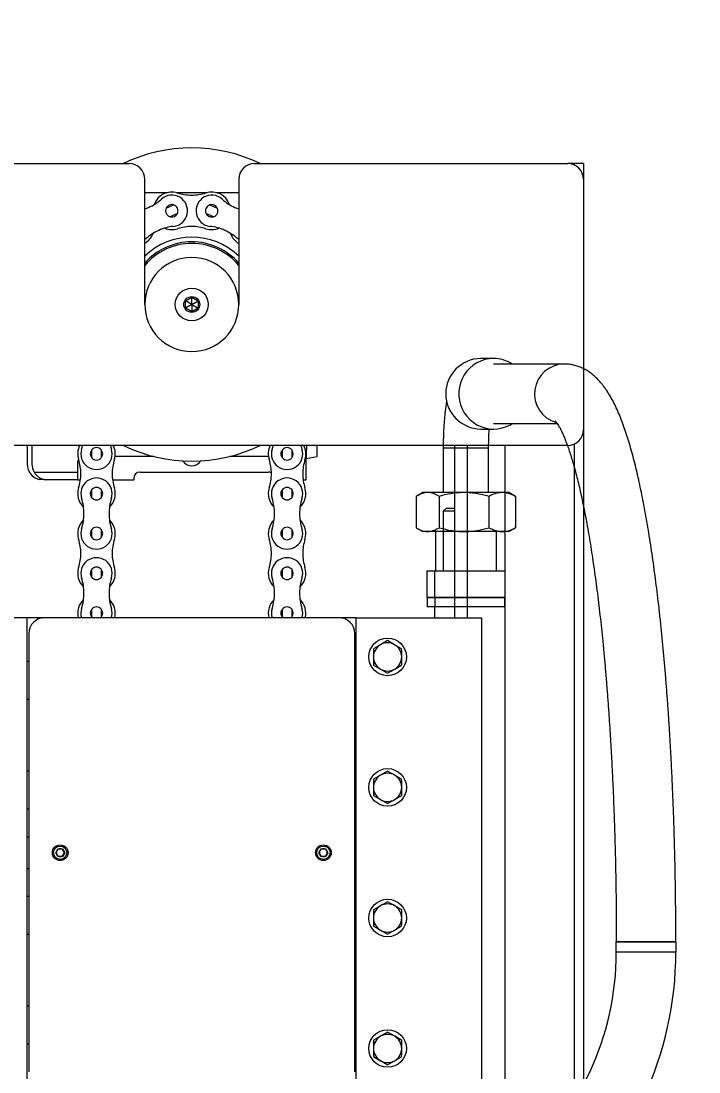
# Model space of a CAD drawing. Header units: millimetres. Extents: x -17820 to 17820, y -12600 to 12600.
# Drawn here: x -3553 to -3120, y 8493 to 9164 of the extents above; entities that cross this region are included whole.
import ezdxf

# ---------------------------------------------------------------- set-up
doc = ezdxf.new("R2010")
doc.units = ezdxf.units.MM
doc.linetypes.add('虚线', pattern=[2, 1, -1])
doc.layers.get('0').update_dxf_attribs({"lineweight": 35})
doc.layers.add('尺寸线层', color=3, linetype='Continuous', lineweight=18)
doc.layers.add('虚线层', color=6, linetype='虚线', lineweight=18)
doc.styles.add('机械', font='isocp', dxfattribs={"width": 0.667, "bigfont": 'gbcbig.shx'})
doc.dimstyles.new('标准', dxfattribs={"dimscale": 60, "dimtxt": 4, "dimasz": 3, "dimexe": 1, "dimexo": 0, "dimgap": 0.76128, "dimtad": 1, "dimdec": 1, "dimdsep": 46, "dimtxsty": '机械', "dimblk": '_CAXARROW', "dimcen": 0, "dimdle": 4, "dimclrt": 2, "dimaunit": 1, "dimazin": 2, "dimtfac": 0.707107, "dimtdec": 3, "dimtmove": 0, "dimatfit": 3, "dimfxl": 0, "dimfrac": 2, "dimtolj": 1, "dimlwd": 18, "dimarcsym": 0})

# ---------------------------------------------------------------- blocks, each defined once
blk = doc.blocks.new('*X187')
at = {"layer": '尺寸线层', "linetype": 'Continuous', "lineweight": 18}
for points in [[(-13088.07, 9940.27), (-12908.07, 9962.77), (-12908.07, 9917.77)], [(561.93, 9940.27), (381.93, 9962.77), (381.93, 9917.77)]]:
    blk.add_hatch(color=0, dxfattribs=at).paths.add_polyline_path(points, flags=0)
at = {"layer": '尺寸线层', "color": 0, "linetype": 'Continuous'}
for p, q in [((-13088.07, 6052.92), (-13088.07, 10000.27)), ((561.93, 5097.92), (561.93, 10000.27))]:
    blk.add_line(p, q, dxfattribs=at)
at = {"layer": '尺寸线层', "color": 0, "linetype": 'Continuous', "lineweight": 18}
blk.add_line((-13088.07, 9940.27), (561.93, 9940.27), dxfattribs=at)
at = {"layer": '尺寸线层', "color": 2, "insert": (-6263.07, 10105.95), "char_height": 240, "width": 1088.544, "attachment_point": 5, "line_spacing_factor": 0.939812, "style": '机械'}
blk.add_mtext('\\T1.1;13650', dxfattribs=at)
blk = doc.blocks.new('_CAXARROW')
blk.add_hatch(color=2).paths.add_polyline_path([(0, 0), (-1, 0.125), (-1, -0.125)], flags=0)
blk = doc.blocks.new('BLOCK22_1')
at = {"color": 7, "linetype": 'Continuous', "lineweight": 15}
for p, q in [((-999.3, 1845.15), (-799.3, 1845.15)), ((-719.3, 1845.15), (-519.3, 1845.15)), ((-515.3, 1845.15), (-519.3, 1845.15)), ((-509.3, 1845.15), (-515.3, 1845.15)), ((-509.3, 1845.15), (-509.3, 1835.15)), ((-789.3, 1755.15), (-789.3, 1835.15)), ((-729.3, 1835.15), (-729.3, 1755.15)), ((-509.3, 1835.15), (-509.3, 1675.15)), ((-789.3, 1826.65), (-774.79, 1826.65)), ((-769.23, 1826.65), (-749.36, 1826.65)), ((-743.8, 1826.65), (-729.3, 1826.65)), ((-775.59, 1816.67), (-770.87, 1818.77)), ((-747.72, 1818.77), (-743, 1816.67)), ((-768.43, 1813.29), (-773.15, 1811.18)), ((-745.44, 1811.18), (-750.16, 1813.29)), ((-788.59, 1797.17), (-789.3, 1796.6)), ((-729.3, 1796.6), (-730, 1797.17)), ((-763.3, 1757.46), (-759.3, 1759.77)), ((-759.3, 1759.77), (-755.3, 1757.46)), ((-759.3, 1755.15), (-759.3, 1759.77)), ((-763.3, 1752.84), (-763.3, 1757.46)), ((-759.3, 1755.15), (-763.3, 1757.46)), ((-759.3, 1755.15), (-763.3, 1752.84)), ((-759.3, 1750.53), (-763.3, 1752.84)), ((-759.3, 1755.15), (-755.3, 1757.46)), ((-759.3, 1755.15), (-759.3, 1750.53)), ((-759.3, 1755.15), (-755.3, 1752.84)), ((-755.3, 1752.84), (-759.3, 1750.53)), ((-755.3, 1757.46), (-755.3, 1752.84)), ((-509.3, 1675.15), (-509.3, 85.15)), ((-519.3, 1665.15), (-999.3, 1665.15)), ((-864.3, 1665.15), (-864.3, 1653.15)), ((-861.3, 1665.15), (-861.3, 1653.15)), ((-686.32, 1654.57), (-685.76, 1665.15)), ((-679.3, 1658.15), (-679.3, 1665.15)), ((-591.3, 1555.15), (-591.3, 1665.15)), ((-559.3, -64.85), (-559.3, 1665.15)), ((-823.12, 1657.23), (-823.12, 1662.4)), ((-817.12, 1662.4), (-817.12, 1657.23)), ((-783.61, 1658.15), (-808.24, 1658.15)), ((-710.35, 1658.15), (-734.99, 1658.15)), ((-701.47, 1657.23), (-701.47, 1662.4)), ((-695.47, 1662.4), (-695.47, 1657.23)), ((-686.19, 1656.93), (-679.3, 1658.15)), ((-832.3, 1654.15), (-832.3, 1643.15)), ((-686.3, 1643.15), (-686.3, 1654.15)), ((-859.96, 1648.15), (-832.3, 1648.15)), ((-796.3, 1644.15), (-796.3, 1643.15)), ((-792.3, 1648.15), (-710.3, 1648.15)), ((-853.73, 1643.45), (-856.73, 1643.45)), ((-853.73, 1643.45), (-832.3, 1643.45)), ((-832.3, 1643.15), (-830.4, 1643.15)), ((-809.85, 1643.15), (-796.3, 1643.15)), ((-688.2, 1643.15), (-686.3, 1643.15)), ((-823.12, 1631.79), (-823.12, 1636.96)), ((-817.12, 1636.96), (-817.12, 1631.79)), ((-701.47, 1631.79), (-701.47, 1636.96)), ((-695.47, 1636.96), (-695.47, 1631.79)), ((-596.8, 1625.15), (-598.8, 1623.15)), ((-596.8, 1625.15), (-591.3, 1625.15)), ((-598.8, 1623.15), (-598.8, 1585.15)), ((-591.3, 1623.15), (-598.8, 1623.15)), ((-823.12, 1606.36), (-823.12, 1611.53)), ((-817.12, 1611.53), (-817.12, 1606.36)), ((-701.47, 1606.36), (-701.47, 1611.53)), ((-695.47, 1611.53), (-695.47, 1606.36)), ((-823.12, 1580.93), (-823.12, 1586.1)), ((-817.12, 1586.1), (-817.12, 1580.93)), ((-701.47, 1580.93), (-701.47, 1586.1)), ((-695.47, 1586.1), (-695.47, 1580.93)), ((-604.3, 1585.15), (-604.3, 1568.15)), ((-604.3, 1585.15), (-591.3, 1585.15)), ((-604.3, 1568.15), (-604.12, 1567.98)), ((-604.3, 1568.15), (-591.3, 1568.15)), ((-604.12, 1567.98), (-604.12, 1562.32)), ((-591.3, 1567.98), (-604.12, 1567.98)), ((-823.12, 1555.49), (-823.12, 1560.66)), ((-817.12, 1560.66), (-817.12, 1555.49)), ((-701.47, 1555.49), (-701.47, 1560.66)), ((-695.47, 1560.66), (-695.47, 1555.49)), ((-604.12, 1562.32), (-604.3, 1562.15)), ((-604.3, 1562.15), (-604.3, 1555.15)), ((-596.97, 1562.15), (-604.3, 1562.15)), ((-604.12, 1562.32), (-596.85, 1562.32)), ((-591.3, 1562.15), (-596.97, 1562.15)), ((-596.85, 1562.32), (-591.3, 1562.32)), ((-864.3, 1555.15), (-944.3, 1555.15)), ((-864.3, 1255.15), (-864.3, 1555.15)), ((-853.3, 1555.15), (-864.3, 1555.15)), ((-665.3, 1555.15), (-853.3, 1555.15)), ((-823.12, 1555.49), (-822.79, 1555.15)), ((-817.46, 1555.15), (-817.12, 1555.49)), ((-701.47, 1555.49), (-701.13, 1555.15)), ((-695.8, 1555.15), (-695.47, 1555.49)), ((-654.3, 1555.15), (-665.3, 1555.15)), ((-654.3, 1555.15), (-574.3, 1555.15)), ((-654.3, 1255.15), (-654.3, 1555.15)), ((-574.3, 1555.15), (-574.3, 1255.15)), ((-863.3, 1545.15), (-863.3, 1265.15)), ((-655.3, 1265.15), (-655.3, 1545.15)), ((-638.83, 1537.93), (-643.32, 1535.31)), ((-634.34, 1540.54), (-638.83, 1537.93)), ((-629.83, 1537.96), (-634.34, 1540.54)), ((-625.32, 1535.38), (-629.83, 1537.96)), ((-863.3, 1527.15), (-864.3, 1527.15)), ((-654.3, 1527.15), (-655.3, 1527.15)), ((-643.28, 1524.92), (-638.77, 1522.34)), ((-629.77, 1522.37), (-625.28, 1524.99)), ((-638.77, 1522.34), (-634.26, 1519.76)), ((-634.26, 1519.76), (-629.77, 1522.37)), ((-864.3, 1503.15), (-863.3, 1503.15)), ((-655.3, 1503.15), (-654.3, 1503.15)), ((-863.3, 1457.15), (-864.3, 1457.15)), ((-654.3, 1457.15), (-655.3, 1457.15)), ((-634.34, 1457.24), (-638.83, 1454.63)), ((-629.83, 1454.66), (-634.34, 1457.24)), ((-638.83, 1454.63), (-643.32, 1452.01)), ((-625.32, 1452.08), (-629.83, 1454.66)), ((-643.28, 1441.62), (-638.77, 1439.04)), ((-638.77, 1439.04), (-634.26, 1436.46)), ((-634.26, 1436.46), (-629.77, 1439.07)), ((-629.77, 1439.07), (-625.28, 1441.69)), ((-864.3, 1433.15), (-863.3, 1433.15)), ((-655.3, 1433.15), (-654.3, 1433.15)), ((-863.3, 1415.15), (-864.3, 1415.15)), ((-654.3, 1415.15), (-655.3, 1415.15)), ((-846.18, 1405.15), (-844.74, 1407.65)), ((-844.74, 1402.65), (-846.18, 1405.15)), ((-844.74, 1407.65), (-841.85, 1407.65)), ((-841.85, 1402.65), (-844.74, 1402.65)), ((-841.85, 1407.65), (-840.41, 1405.15)), ((-840.41, 1405.15), (-841.85, 1402.65)), ((-678.18, 1405.15), (-676.74, 1407.65)), ((-676.74, 1402.65), (-678.18, 1405.15)), ((-676.74, 1407.65), (-673.85, 1407.65)), ((-673.85, 1402.65), (-676.74, 1402.65)), ((-673.85, 1407.65), (-672.41, 1405.15)), ((-672.41, 1405.15), (-673.85, 1402.65)), ((-864.3, 1395.15), (-863.3, 1395.15)), ((-655.3, 1395.15), (-654.3, 1395.15)), ((-863.3, 1377.15), (-864.3, 1377.15)), ((-654.3, 1377.15), (-655.3, 1377.15)), ((-638.77, 1371.26), (-643.28, 1368.68)), ((-634.26, 1373.84), (-638.77, 1371.26)), ((-629.77, 1371.23), (-634.26, 1373.84)), ((-625.28, 1368.61), (-629.77, 1371.23)), ((-643.32, 1358.29), (-638.83, 1355.67)), ((-638.83, 1355.67), (-634.34, 1353.06)), ((-634.34, 1353.06), (-629.83, 1355.64)), ((-629.83, 1355.64), (-625.32, 1358.22)), ((-864.3, 1353.15), (-863.3, 1353.15)), ((-655.3, 1353.15), (-654.3, 1353.15)), ((-863.3, 1307.15), (-864.3, 1307.15)), ((-654.3, 1307.15), (-655.3, 1307.15)), ((-634.26, 1290.54), (-638.77, 1287.96)), ((-629.77, 1287.93), (-634.26, 1290.54)), ((-864.3, 1283.15), (-863.3, 1283.15)), ((-655.3, 1283.15), (-654.3, 1283.15)), ((-638.77, 1287.96), (-643.28, 1285.38)), ((-625.28, 1285.31), (-629.77, 1287.93)), ((-643.32, 1274.99), (-638.83, 1272.37)), ((-629.83, 1272.34), (-625.32, 1274.92)), ((-638.83, 1272.37), (-634.34, 1269.76)), ((-634.34, 1269.76), (-629.83, 1272.34))]:
    blk.add_line(p, q, dxfattribs=at)
at = {"color": 8, "linetype": 'Continuous', "lineweight": 15}
for p, q in [((-515.3, 1845.15), (-515.3, 1844.31)), ((-583.3, 1555.15), (-583.3, 1665.15)), ((-515.3, 1665.98), (-515.3, 85.15))]:
    blk.add_line(p, q, dxfattribs=at)
at = {"color": 7, "linetype": 'Continuous', "lineweight": 15}
for points in [[(-829.65, 1662.86), (-829.3, 1664.04), (-829.01, 1665.15)], [(-811.24, 1665.15), (-810.95, 1664.04), (-810.6, 1662.86)], [(-707.99, 1662.86), (-707.64, 1664.04), (-707.35, 1665.15)], [(-689.58, 1665.15), (-689.3, 1664.04), (-688.94, 1662.86)]]:
    blk.add_lwpolyline(points, dxfattribs=at)
for centre, radius in [((-759.3, 1755.15), 10.5), ((-759.3, 1755.15), 5.08), ((-634.3, 1530.15), 12), ((-634.3, 1446.85), 12), ((-843.3, 1405.15), 5), ((-843.3, 1405.15), 4.25), ((-675.3, 1405.15), 5), ((-675.3, 1405.15), 4.25), ((-634.3, 1363.45), 12), ((-634.3, 1280.15), 12)]:
    blk.add_circle(centre, radius, dxfattribs=at)
for centre, radius, start, end in [((-759.3, 1755.15), 100, 64.15807, 115.84193), ((-799.3, 1835.15), 10, 0, 90), ((-719.3, 1835.15), 10, 90, 180), ((-519.3, 1835.15), 10, 0, 90), ((-772.01, 1814.98), 12, 72.24661, 160.47268), ((-759.21, 1854.98), 30, 252.24661, 269.82777), ((-759.39, 1854.98), 30, 270.17222, 287.75339), ((-746.58, 1814.98), 12, 19.5275, 107.75339), ((-799.98, 1846.31), 32, 294.16141, 311.75335), ((-772.01, 1814.98), 10, 276.24665, 131.75335), ((-772.01, 1814.98), 3.96, 114, 154.74905), ((-772.01, 1814.98), 3.96, 73.25095, 114), ((-772.01, 1814.98), 3.96, 334.74905, 73.25095), ((-746.58, 1814.98), 10, 48.24665, 263.75335), ((-746.58, 1814.98), 3.96, 106.74905, 205.25095), ((-746.58, 1814.98), 3.96, 25.25095, 106.74905), ((-718.61, 1846.31), 32, 228.24665, 245.83859), ((-799.82, 1846.38), 32, 289.19422, 293.83859), ((-772.01, 1814.98), 3.96, 154.74905, 253.25095), ((-772.01, 1814.98), 3.96, 253.25095, 334.74905), ((-746.58, 1814.98), 3.96, 205.25095, 246), ((-746.58, 1814.98), 3.96, 286.74905, 25.25095), ((-718.78, 1846.38), 32, 246.16141, 250.80578), ((-767.44, 1773.23), 32, 96.24665, 113.83859), ((-746.58, 1814.98), 3.96, 246, 286.74905), ((-751.15, 1773.23), 32, 66.16141, 83.75335), ((-795.25, 1804.63), 12, 300.24661, 340.47272), ((-767.28, 1773.3), 32, 114.16141, 131.75335), ((-772.01, 1814.98), 12, 247.52732, 287.75339), ((-759.21, 1774.98), 30, 90.17222, 107.75339), ((-759.39, 1774.98), 30, 72.24661, 89.82777), ((-746.58, 1814.98), 12, 252.24661, 292.47278), ((-751.31, 1773.3), 32, 48.24665, 65.83859), ((-723.35, 1804.63), 12, 199.52728, 239.75339), ((-759.3, 1755.15), 40, 90, 138.59038), ((-759.3, 1755.15), 39, 90, 140.28486), ((-759.3, 1755.15), 40, 41.40962, 90), ((-759.3, 1755.15), 39, 39.71514, 90), ((-759.3, 1755.15), 30, 0, 180), ((-759.3, 1755.15), 30, 180, 0), ((-519.3, 1675.15), 10, 270, 0), ((-820.12, 1659.81), 12, 153.58347, 197.75339), ((-820.12, 1659.81), 12, 342.24661, 26.41653), ((-759.3, 1755.15), 100, 244.15807, 295.84193), ((-698.47, 1659.81), 12, 153.58347, 197.75339), ((-698.47, 1659.81), 12, 342.24661, 26.41653), ((-820.12, 1659.81), 10, 162.24665, 17.75335), ((-820.12, 1659.81), 3.96, 139.25095, 180), ((-820.12, 1659.81), 3.96, 180, 220.74905), ((-820.12, 1659.81), 3.96, 40.74905, 139.25095), ((-820.12, 1659.81), 3.96, 319.25095, 40.74905), ((-698.47, 1659.81), 10, 162.24665, 17.75335), ((-698.47, 1659.81), 3.96, 139.25095, 180), ((-698.47, 1659.81), 3.96, 180, 220.74905), ((-698.47, 1659.81), 3.96, 40.74905, 139.25095), ((-698.47, 1659.81), 3.96, 319.25095, 40.74905), ((-854.3, 1653.15), 10, 180, 255.93013), ((-851.3, 1653.15), 10, 180, 210), ((-828.3, 1654.15), 4, 146.22783, 180), ((-860.12, 1647), 30, 0.17222, 17.75339), ((-820.12, 1659.81), 3.96, 220.74905, 319.25095), ((-780.12, 1647), 30, 162.24661, 179.82777), ((-759.3, 1659.15), 7, 213.15289, 326.84711), ((-738.47, 1647), 30, 0.17222, 17.75339), ((-698.47, 1659.81), 3.96, 220.74905, 319.25095), ((-658.47, 1647), 30, 162.24661, 179.82777), ((-690.3, 1654.15), 4, 0, 33.77217), ((-851.3, 1653.15), 10, 210, 255.93013), ((-860.12, 1647.18), 30, 342.24661, 359.82777), ((-820.12, 1634.38), 10, 342.24665, 197.75335), ((-780.12, 1647.18), 30, 180.17222, 197.75339), ((-792.3, 1644.15), 4, 90, 180), ((-710.3, 1644.15), 4, 62.93891, 90), ((-738.47, 1647.18), 30, 342.24661, 359.82777), ((-698.47, 1634.38), 10, 342.24665, 197.75335), ((-658.47, 1647.18), 30, 180.17222, 197.75339), ((-820.12, 1634.38), 12, 162.24661, 226.47268), ((-820.12, 1634.38), 3.96, 40.74905, 139.25095), ((-820.12, 1634.38), 12, 313.52732, 17.75339), ((-698.47, 1634.38), 12, 162.24661, 226.47268), ((-698.47, 1634.38), 3.96, 40.74905, 139.25095), ((-698.47, 1634.38), 12, 313.52732, 17.75339), ((-860.12, 1621.57), 32, 0.16141, 17.75335), ((-820.12, 1634.38), 3.96, 139.25095, 180), ((-820.12, 1634.38), 3.96, 180, 220.74905), ((-820.12, 1634.38), 3.96, 220.74905, 319.25095), ((-820.12, 1634.38), 3.96, 319.25095, 40.74905), ((-780.12, 1621.57), 32, 162.24665, 179.83859), ((-738.47, 1621.57), 32, 0.16141, 17.75335), ((-698.47, 1634.38), 3.96, 139.25095, 180), ((-698.47, 1634.38), 3.96, 180, 220.74905), ((-698.47, 1634.38), 3.96, 220.74905, 319.25095), ((-698.47, 1634.38), 3.96, 319.25095, 40.74905), ((-658.47, 1621.57), 32, 162.24665, 179.83859), ((-820.12, 1608.95), 12, 133.52732, 197.75339), ((-860.12, 1621.75), 32, 342.24665, 359.83859), ((-780.12, 1621.75), 32, 180.16141, 197.75335), ((-820.12, 1608.95), 12, 342.24661, 46.47268), ((-698.47, 1608.95), 12, 133.52732, 197.75339), ((-738.47, 1621.75), 32, 342.24665, 359.83859), ((-658.47, 1621.75), 32, 180.16141, 197.75335), ((-698.47, 1608.95), 12, 342.24661, 46.47268), ((-820.12, 1608.95), 10, 162.24665, 17.75335), ((-820.12, 1608.95), 3.96, 139.25095, 180), ((-820.12, 1608.95), 3.96, 40.74905, 139.25095), ((-820.12, 1608.95), 3.96, 319.25095, 40.74905), ((-698.47, 1608.95), 10, 162.24665, 17.75335), ((-698.47, 1608.95), 3.96, 139.25095, 180), ((-698.47, 1608.95), 3.96, 40.74905, 139.25095), ((-698.47, 1608.95), 3.96, 319.25095, 40.74905), ((-860.12, 1596.14), 30, 0.17222, 17.75339), ((-820.12, 1608.95), 3.96, 180, 220.74905), ((-820.12, 1608.95), 3.96, 220.74905, 319.25095), ((-780.12, 1596.14), 30, 162.24661, 179.82777), ((-738.47, 1596.14), 30, 0.17222, 17.75339), ((-698.47, 1608.95), 3.96, 180, 220.74905), ((-698.47, 1608.95), 3.96, 220.74905, 319.25095), ((-658.47, 1596.14), 30, 162.24661, 179.82777), ((-860.12, 1596.32), 30, 342.24661, 359.82777), ((-820.12, 1583.51), 10, 342.24665, 197.75335), ((-780.12, 1596.32), 30, 180.17222, 197.75339), ((-738.47, 1596.32), 30, 342.24661, 359.82777), ((-698.47, 1583.51), 10, 342.24665, 197.75335), ((-658.47, 1596.32), 30, 180.17222, 197.75339), ((-820.12, 1583.51), 12, 162.24661, 226.47268), ((-820.12, 1583.51), 3.96, 139.25095, 180), ((-820.12, 1583.51), 3.96, 40.74905, 139.25095), ((-820.12, 1583.51), 3.96, 319.25095, 40.74905), ((-820.12, 1583.51), 12, 313.52732, 17.75339), ((-698.47, 1583.51), 12, 162.24661, 226.47268), ((-698.47, 1583.51), 3.96, 139.25095, 180), ((-698.47, 1583.51), 3.96, 40.74905, 139.25095), ((-698.47, 1583.51), 3.96, 319.25095, 40.74905), ((-698.47, 1583.51), 12, 313.52732, 17.75339), ((-860.12, 1570.71), 32, 0.16141, 17.75335), ((-820.12, 1583.51), 3.96, 180, 220.74905), ((-820.12, 1583.51), 3.96, 220.74905, 319.25095), ((-780.12, 1570.71), 32, 162.24665, 179.83859), ((-738.47, 1570.71), 32, 0.16141, 17.75335), ((-698.47, 1583.51), 3.96, 180, 220.74905), ((-698.47, 1583.51), 3.96, 220.74905, 319.25095), ((-658.47, 1570.71), 32, 162.24665, 179.83859), ((-860.12, 1570.89), 32, 342.24665, 359.83859), ((-780.12, 1570.89), 32, 180.16141, 197.75335), ((-738.47, 1570.89), 32, 342.24665, 359.83859), ((-658.47, 1570.89), 32, 180.16141, 197.75335), ((-820.12, 1558.08), 12, 133.52732, 194.12903), ((-820.12, 1558.08), 12, 345.87097, 46.47268), ((-698.47, 1558.08), 12, 133.52732, 194.12903), ((-698.47, 1558.08), 12, 345.87097, 46.47268), ((-820.12, 1558.08), 10, 162.24665, 197.03332), ((-820.12, 1558.08), 3.96, 139.25095, 180), ((-820.12, 1558.08), 3.96, 180, 220.74905), ((-820.12, 1558.08), 3.96, 40.74905, 139.25095), ((-820.12, 1558.08), 3.96, 319.25095, 40.74905), ((-820.12, 1558.08), 10, 342.96668, 17.75335), ((-698.47, 1558.08), 10, 162.24665, 197.03332), ((-698.47, 1558.08), 3.96, 139.25095, 180), ((-698.47, 1558.08), 3.96, 180, 220.74905), ((-698.47, 1558.08), 3.96, 40.74905, 139.25095), ((-698.47, 1558.08), 3.96, 319.25095, 40.74905), ((-698.47, 1558.08), 10, 342.96668, 17.75335), ((-853.3, 1545.15), 10, 90, 180), ((-665.3, 1545.15), 10, 0, 90), ((-634.3, 1530.15), 9, 120.2237, 180.2237), ((-634.3, 1530.15), 9, 60.2237, 120.2237), ((-634.3, 1530.15), 9, 0.2237, 60.2237), ((-634.3, 1530.15), 9, 180.2237, 240.2237), ((-634.3, 1530.15), 9, 300.2237, 0.2237), ((-634.3, 1530.15), 9, 240.2237, 300.2237), ((-634.3, 1446.85), 9, 120.2237, 180.2237), ((-634.3, 1446.85), 9, 60.2237, 120.2237), ((-634.3, 1446.85), 9, 0.2237, 60.2237), ((-634.3, 1446.85), 9, 180.2237, 240.2237), ((-634.3, 1446.85), 9, 300.2237, 0.2237), ((-634.3, 1446.85), 9, 240.2237, 300.2237), ((-843.3, 1405.15), 2.5, 150, 210), ((-843.3, 1405.15), 2.5, 90, 150), ((-843.3, 1405.15), 2.5, 210, 270), ((-843.3, 1405.15), 2.5, 30, 90), ((-843.3, 1405.15), 2.5, 270, 330), ((-843.3, 1405.15), 2.5, 330, 30), ((-675.3, 1405.15), 2.5, 150, 210), ((-675.3, 1405.15), 2.5, 90, 150), ((-675.3, 1405.15), 2.5, 210, 270), ((-675.3, 1405.15), 2.5, 30, 90), ((-675.3, 1405.15), 2.5, 270, 330), ((-675.3, 1405.15), 2.5, 330, 30), ((-634.3, 1363.45), 9, 119.7763, 179.7763), ((-634.3, 1363.45), 9, 59.7763, 119.7763), ((-634.3, 1363.45), 9, 359.7763, 59.7763), ((-634.3, 1363.45), 9, 179.7763, 239.7763), ((-634.3, 1363.45), 9, 299.7763, 359.7763), ((-634.3, 1363.45), 9, 239.7763, 299.7763), ((-634.3, 1280.15), 9, 59.7763, 119.7763), ((-634.3, 1280.15), 9, 119.7763, 179.7763), ((-634.3, 1280.15), 9, 359.7763, 59.7763), ((-634.3, 1280.15), 9, 179.7763, 239.7763), ((-634.3, 1280.15), 9, 299.7763, 359.7763), ((-634.3, 1280.15), 9, 239.7763, 299.7763)]:
    blk.add_arc(centre, radius, start, end, dxfattribs=at)
at = {"color": 8, "linetype": 'Continuous', "lineweight": 15}
blk.add_arc((-759.3, 1755.15), 43, 45.75928, 134.24072, dxfattribs=at)
at = {"color": 7, "linetype": 'Continuous', "lineweight": 15}
for points, knots in [([(-643.32, 1535.31), (-643.32, 1535.26), (-643.31, 1533.55), (-643.3, 1531.81), (-643.3, 1530.11)], [0, 0, 0, 0, 325.920205, 12078.893248, 12078.893248, 12078.893248, 12078.893248]), ([(-643.3, 1530.11), (-643.29, 1528.81), (-643.28, 1527.07), (-643.28, 1525.35), (-643.28, 1524.92)], [0, 0, 0, 0, 8991.744447, 12038.158078, 12038.158078, 12038.158078, 12038.158078]), ([(-625.3, 1530.19), (-625.3, 1531.88), (-625.31, 1533.62), (-625.32, 1535.33), (-625.32, 1535.38)], [0, 0, 0, 0, 11675.929731, 11999.990643, 11999.990643, 11999.990643, 11999.990643]), ([(-625.28, 1524.99), (-625.28, 1525.42), (-625.28, 1527.14), (-625.29, 1528.88), (-625.3, 1530.19)], [0, 0, 0, 0, 3025.202588, 11954.340935, 11954.340935, 11954.340935, 11954.340935]), ([(-643.32, 1452.01), (-643.32, 1451.96), (-643.31, 1450.25), (-643.3, 1448.51), (-643.3, 1446.81)], [0, 0, 0, 0, 312.498699, 11581.480262, 11581.480262, 11581.480262, 11581.480262]), ([(-625.3, 1446.89), (-625.3, 1448.58), (-625.31, 1450.32), (-625.32, 1452.03), (-625.32, 1452.08)], [0, 0, 0, 0, 11191.087925, 11501.692239, 11501.692239, 11501.692239, 11501.692239]), ([(-643.3, 1446.81), (-643.29, 1445.51), (-643.28, 1443.77), (-643.28, 1442.05), (-643.28, 1441.62)], [0, 0, 0, 0, 8620.413203, 11541.019371, 11541.019371, 11541.019371, 11541.019371]), ([(-625.28, 1441.69), (-625.28, 1442.12), (-625.28, 1443.84), (-625.29, 1445.58), (-625.3, 1446.89)], [0, 0, 0, 0, 2899.114547, 11456.093499, 11456.093499, 11456.093499, 11456.093499]), ([(-643.3, 1363.49), (-643.3, 1361.79), (-643.31, 1360.05), (-643.32, 1358.34), (-643.32, 1358.29)], [0, 0, 0, 0, 10745.176663, 11043.149794, 11043.149794, 11043.149794, 11043.149794]), ([(-643.28, 1368.68), (-643.28, 1368.25), (-643.28, 1366.53), (-643.29, 1364.79), (-643.3, 1363.49)], [0, 0, 0, 0, 2804.705887, 11083.029725, 11083.029725, 11083.029725, 11083.029725]), ([(-625.32, 1358.22), (-625.32, 1358.26), (-625.31, 1359.98), (-625.3, 1361.72), (-625.3, 1363.41)], [0, 0, 0, 0, 295.827712, 10954.513964, 10954.513964, 10954.513964, 10954.513964]), ([(-625.3, 1363.41), (-625.29, 1364.72), (-625.28, 1366.46), (-625.28, 1368.18), (-625.28, 1368.61)], [0, 0, 0, 0, 8216.145167, 10999.784826, 10999.784826, 10999.784826, 10999.784826]), ([(-643.28, 1285.38), (-643.28, 1284.95), (-643.28, 1283.23), (-643.29, 1281.49), (-643.3, 1280.19)], [0, 0, 0, 0, 2679.995359, 10590.225652, 10590.225652, 10590.225652, 10590.225652]), ([(-625.3, 1280.11), (-625.29, 1281.42), (-625.28, 1283.16), (-625.28, 1284.88), (-625.28, 1285.31)], [0, 0, 0, 0, 7847.22697, 10505.87671, 10505.87671, 10505.87671, 10505.87671]), ([(-643.3, 1280.19), (-643.3, 1278.49), (-643.31, 1276.75), (-643.32, 1275.04), (-643.32, 1274.99)], [0, 0, 0, 0, 10266.012092, 10550.697571, 10550.697571, 10550.697571, 10550.697571]), ([(-625.32, 1274.92), (-625.32, 1274.96), (-625.31, 1276.68), (-625.3, 1278.42), (-625.3, 1280.11)], [0, 0, 0, 0, 282.492004, 10460.692048, 10460.692048, 10460.692048, 10460.692048])]:
    blk.add_open_spline(points, degree=3, knots=knots, dxfattribs=at)

msp = doc.modelspace()

# ---------------------------------------------------------------- linework, layer by layer
at = {"layer": '尺寸线层'}
for p, q in [((-3251.02, 8948.42), (-3259.25, 8948.42)), ((-3206.04, 8944.92), (-3251.02, 8944.92)), ((-3251.02, 8906.92), (-3210.41, 8906.92)), ((-3259.25, 8903.42), (-3251.02, 8903.42)), ((-3283.17, 8891.42), (-3254.17, 8891.42)), ((-3283.17, 8891.42), (-3283.17, 8862.92)), ((-3254.17, 8862.92), (-3254.17, 8891.42)), ((-3300.4, 8860.42), (-3300.4, 8840.42)), ((-3296.1, 8862.92), (-3299.66, 8860.86)), ((-3241.25, 8862.92), (-3296.1, 8862.92)), ((-3285.77, 8860.42), (-3285.77, 8840.42)), ((-3254.04, 8860.42), (-3254.04, 8840.42)), ((-3237.69, 8860.86), (-3241.25, 8862.92)), ((-3237.71, 8860.85), (-3236.95, 8860.42)), ((-3236.95, 8860.42), (-3236.95, 8840.42)), ((-3299.66, 8839.97), (-3296.1, 8837.92)), ((-3241.25, 8837.92), (-3296.1, 8837.92)), ((-3288.17, 8837.92), (-3288.17, 8812.92)), ((-3249.17, 8812.92), (-3249.17, 8837.92)), ((-3241.25, 8837.92), (-3237.69, 8839.97)), ((-3236.95, 8840.42), (-3237.71, 8839.99)), ((-3293.67, 8812.92), (-3286.35, 8812.92)), ((-3293.67, 8812.92), (-3293.67, 8795.92)), ((-3286.35, 8812.92), (-3243.67, 8812.92)), ((-3243.67, 8795.92), (-3243.67, 8812.92)), ((-3293.67, 8795.92), (-3286.35, 8795.92)), ((-3293.67, 8795.92), (-3293.5, 8795.75)), ((-3293.5, 8790.09), (-3293.67, 8789.92)), ((-3286.23, 8795.75), (-3293.5, 8795.75)), ((-3293.5, 8795.75), (-3293.5, 8790.09)), ((-3293.5, 8790.09), (-3243.85, 8790.09)), ((-3286.35, 8795.92), (-3243.67, 8795.92)), ((-3243.85, 8795.75), (-3286.23, 8795.75)), ((-3243.85, 8795.75), (-3243.67, 8795.92)), ((-3243.85, 8790.09), (-3243.85, 8795.75)), ((-3243.67, 8789.92), (-3243.85, 8790.09)), ((-3243.67, 8789.92), (-3293.67, 8789.92)), ((-3134.67, 8575.92), (-3172.67, 8575.92))]:
    msp.add_line(p, q, dxfattribs=at)
msp.add_lwpolyline([(-3251.02, 8948.42), (-3253.81, 8948.24), (-3256.55, 8947.71), (-3259.21, 8946.84), (-3261.74, 8945.63), (-3264.1, 8944.12), (-3266.25, 8942.32), (-3268.16, 8940.26), (-3269.8, 8937.97), (-3271.15, 8935.5), (-3272.18, 8932.87), (-3272.87, 8930.13), (-3273.22, 8927.33), (-3273.22, 8924.5), (-3272.87, 8921.7), (-3272.18, 8918.96), (-3271.15, 8916.34), (-3269.8, 8913.86), (-3268.16, 8911.58), (-3266.25, 8909.52), (-3264.1, 8907.71), (-3261.74, 8906.2), (-3259.21, 8905), (-3256.55, 8904.12), (-3253.81, 8903.59), (-3251.02, 8903.42), (-3248.23, 8903.59), (-3245.49, 8904.12), (-3242.83, 8905), (-3240.3, 8906.2), (-3239.1, 8906.92)], dxfattribs=at)
msp.add_lwpolyline([(-3134.67, 8575.92), (-3134.67, 8569.35), (-3172.67, 8569.35), (-3172.67, 8575.92)], close=True, dxfattribs=at)
for centre, radius, start, end in [((-3259.05, 8925.92), 22.5, 90.51235, 269.48765), ((-3251.03, 8926.35), 22.07, 57.28863, 89.97511), ((-3205.85, 8925.9), 19.02, 90.58215, 254.08272), ((-3353.67, 8569.35), 181, 309.9212, 0), ((-3353.67, 8569.35), 219, 309.9212, 0)]:
    msp.add_arc(centre, radius, start, end, dxfattribs=at)
for points, knots in [([(-3134.67, 8575.92), (-3134.68, 8577.78), (-3134.68, 8583.17), (-3134.72, 8592.09), (-3134.82, 8602.67), (-3134.96, 8613.23), (-3135.15, 8623.76), (-3135.39, 8634.24), (-3135.68, 8644.67), (-3136.01, 8655.05), (-3136.39, 8665.35), (-3136.82, 8675.58), (-3137.29, 8685.72), (-3137.8, 8695.77), (-3138.37, 8705.71), (-3138.97, 8715.54), (-3139.62, 8725.25), (-3140.32, 8734.83), (-3141.06, 8744.27), (-3141.84, 8753.57), (-3142.66, 8762.72), (-3143.53, 8771.71), (-3144.44, 8780.53), (-3145.38, 8789.17), (-3146.37, 8797.64), (-3147.4, 8805.92), (-3148.47, 8814), (-3149.57, 8821.88), (-3150.72, 8829.56), (-3151.9, 8837.03), (-3153.12, 8844.28), (-3154.38, 8851.32), (-3155.68, 8858.13), (-3157.01, 8864.71), (-3158.39, 8871.06), (-3159.8, 8877.18), (-3161.26, 8883.07), (-3162.77, 8888.73), (-3164.32, 8894.16), (-3165.94, 8899.37), (-3167.61, 8904.35), (-3169.37, 8909.12), (-3171.21, 8913.68), (-3173.18, 8918.06), (-3175.29, 8922.25), (-3177.51, 8926.09), (-3179.78, 8929.52), (-3182.04, 8932.46), (-3184.3, 8935), (-3186.58, 8937.18), (-3188.9, 8939.06), (-3191.28, 8940.68), (-3193.74, 8942.04), (-3196.37, 8943.19), (-3199.17, 8944.09), (-3202.12, 8944.68), (-3204.43, 8944.9), (-3205.73, 8944.91), (-3206.04, 8944.92)], [0, 0, 0, 0, 14538.021291, 42160.278736, 69783.919285, 97409.223546, 125035.133729, 152663.609144, 180295.3442, 207929.629067, 235568.631835, 263212.104226, 290861.33661, 318517.301281, 346179.821861, 373851.384976, 401531.802873, 429222.455456, 456925.728188, 484641.350267, 512372.325838, 540120.038833, 567886.975442, 595674.484626, 623486.377608, 651325.091733, 679194.611702, 707098.893857, 735043.609403, 763033.639705, 791077.002107, 819180.681515, 847355.674854, 875614.028081, 903970.078217, 932442.51071, 961053.405727, 989831.815279, 1018813.114558, 1048042.88316, 1077578.905537, 1107494.658906, 1137880.325135, 1168837.334293, 1200448.159217, 1232676.683799, 1261634.644496, 1288154.199005, 1312078.197343, 1333770.020106, 1353683.150147, 1372224.980067, 1389734.376903, 1406488.084612, 1424371.743567, 1441611.195486, 1458410.053013, 1463703.509677, 1463703.509677, 1463703.509677, 1463703.509677]), ([(-3280.94, 8921.27), (-3280.96, 8921.19), (-3281.15, 8920.25), (-3281.47, 8918.25), (-3281.88, 8915.28), (-3282.23, 8912.13), (-3282.52, 8908.9), (-3282.76, 8905.59), (-3282.94, 8902.2), (-3283.07, 8898.75), (-3283.15, 8895.32), (-3283.17, 8892.87), (-3283.17, 8891.59), (-3283.17, 8891.42)], [0, 0, 0, 0, 3470.8858, 37138.933093, 72454.213376, 106229.05273, 139093.423752, 171396.534025, 203336.71936, 235040.733312, 266593.023236, 296383.070181, 301030.435729, 301030.435729, 301030.435729, 301030.435729]), ([(-3211.74, 8908.64), (-3211.74, 8908.65), (-3211.77, 8908.67), (-3211.59, 8908.5), (-3211.24, 8908.09), (-3210.71, 8907.39), (-3210.05, 8906.4), (-3209.27, 8905.1), (-3208.39, 8903.48), (-3207.42, 8901.53), (-3206.38, 8899.24), (-3205.29, 8896.6), (-3204.15, 8893.63), (-3202.98, 8890.32), (-3201.78, 8886.68), (-3200.57, 8882.7), (-3199.34, 8878.41), (-3198.12, 8873.8), (-3196.89, 8868.88), (-3195.67, 8863.66), (-3194.46, 8858.14), (-3193.27, 8852.34), (-3192.09, 8846.27), (-3190.94, 8839.92), (-3189.8, 8833.31), (-3188.69, 8826.45), (-3187.61, 8819.34), (-3186.55, 8812), (-3185.52, 8804.42), (-3184.53, 8796.62), (-3183.57, 8788.61), (-3182.64, 8780.4), (-3181.75, 8771.99), (-3180.9, 8763.39), (-3180.08, 8754.61), (-3179.3, 8745.66), (-3178.56, 8736.55), (-3177.87, 8727.29), (-3177.21, 8717.88), (-3176.59, 8708.34), (-3176.02, 8698.67), (-3175.49, 8688.89), (-3175.01, 8679), (-3174.57, 8669.01), (-3174.17, 8658.94), (-3173.82, 8648.79), (-3173.52, 8638.57), (-3173.26, 8628.29), (-3173.05, 8617.96), (-3172.88, 8607.59), (-3172.76, 8597.19), (-3172.69, 8586.63), (-3172.68, 8579.53), (-3172.67, 8575.92)], [0, 0, 0, 0, 6540.036219, 26239.432649, 46435.696441, 67245.870706, 88730.478916, 110906.753081, 133761.278695, 157258.151884, 181347.95218, 205973.890909, 231076.075555, 256596.924475, 282481.664434, 308681.061657, 335151.152952, 361853.4532, 388755.090492, 415827.343945, 443046.065481, 470390.861866, 497843.936378, 525390.596157, 553018.970142, 580717.150827, 608477.162566, 636290.751861, 664150.924835, 692053.055293, 719991.164838, 747961.479437, 775960.598097, 803984.660869, 832030.961008, 860097.490413, 888181.42837, 916281.722847, 944395.825252, 972522.421743, 1000660.332883, 1028807.774805, 1056964.227612, 1085129.082338, 1113299.869067, 1141477.020194, 1169659.269294, 1197846.137282, 1226036.006511, 1254229.292064, 1282424.660242, 1310622.087446, 1339954.049734, 1339954.049734, 1339954.049734, 1339954.049734]), ([(-3254.17, 8891.42), (-3254.17, 8891.96), (-3254.17, 8893.53), (-3254.13, 8896.13), (-3254.04, 8899.15), (-3253.94, 8901.59), (-3253.85, 8902.97), (-3253.82, 8903.42)], [0, 0, 0, 0, 18755.174665, 54439.711594, 90071.205754, 125577.162591, 142504.497768, 142504.497768, 142504.497768, 142504.497768]), ([(-3285.77, 8860.42), (-3286.38, 8860.78), (-3288.19, 8861.85), (-3290.67, 8862.72), (-3293.18, 8862.93), (-3295.34, 8862.71), (-3297.77, 8861.94), (-3299.52, 8860.93), (-3300.4, 8860.42)], [0, 0, 0, 0, 22262.029999, 65410.555962, 87530.987869, 109652.152504, 141104.691982, 172872.997989, 172872.997989, 172872.997989, 172872.997989]), ([(-3254.04, 8860.42), (-3256.8, 8861.13), (-3260.96, 8862.21), (-3266.68, 8862.82), (-3272.05, 8862.95), (-3278.49, 8862.31), (-3283.33, 8861.05), (-3285.77, 8860.42)], [0, 0, 0, 0, 37625.003375, 56865.438976, 76101.838217, 108860.581189, 142225.765134, 142225.765134, 142225.765134, 142225.765134]), ([(-3236.95, 8860.42), (-3238.44, 8861.13), (-3240.68, 8862.21), (-3243.76, 8862.82), (-3246.66, 8862.95), (-3250.13, 8862.31), (-3252.73, 8861.05), (-3254.04, 8860.42)], [0, 0, 0, 0, 37562.370802, 56771.603671, 75977.118282, 108681.970452, 141992.057689, 141992.057689, 141992.057689, 141992.057689]), ([(-3300.4, 8840.42), (-3299.53, 8839.91), (-3297.78, 8838.9), (-3294.76, 8837.94), (-3291.97, 8837.89), (-3289.48, 8838.54), (-3287.61, 8839.33), (-3286.38, 8840.05), (-3285.77, 8840.42)], [0, 0, 0, 0, 31415.632123, 63097.801248, 106107.937769, 128205.596261, 150308.61615, 172527.370666, 172527.370666, 172527.370666, 172527.370666]), ([(-3285.77, 8840.42), (-3283.01, 8839.71), (-3278.85, 8838.63), (-3273.13, 8838.01), (-3267.76, 8837.89), (-3261.31, 8838.52), (-3256.48, 8839.78), (-3254.04, 8840.42)], [0, 0, 0, 0, 37555.389928, 56760.11469, 75960.955189, 108659.093213, 141962.550271, 141962.550271, 141962.550271, 141962.550271]), ([(-3254.04, 8840.42), (-3252.56, 8839.71), (-3250.32, 8838.63), (-3247.24, 8838.01), (-3244.34, 8837.89), (-3240.87, 8838.52), (-3238.27, 8839.78), (-3236.95, 8840.42)], [0, 0, 0, 0, 37488.858968, 56659.485451, 75827.100482, 108467.935616, 141711.591814, 141711.591814, 141711.591814, 141711.591814])]:
    msp.add_open_spline(points, degree=3, knots=knots, dxfattribs=at)

# ---------------------------------------------------------------- block references
at = {"layer": '虚线层'}
msp.add_blockref('BLOCK22_1', (-2684.38, 7227.77), dxfattribs=at)

# ---------------------------------------------------------------- dimensions: what is measured, and where the dimension line sits
at = {"layer": '尺寸线层'}
dim = msp.add_linear_dim(base=(561.93, 9940.27), p1=(-13088.07, 6052.92), p2=(561.93, 5097.92), dimstyle='标准', override={"dimsah": 1, "dimtfill": 1, "dimtzin": 8}, dxfattribs=at)
dim.commit()
dim.dimension.update_dxf_attribs({"geometry": '*X187', "text_midpoint": (-6263.07, 9940.27)})

doc.saveas('drawing.dxf')
